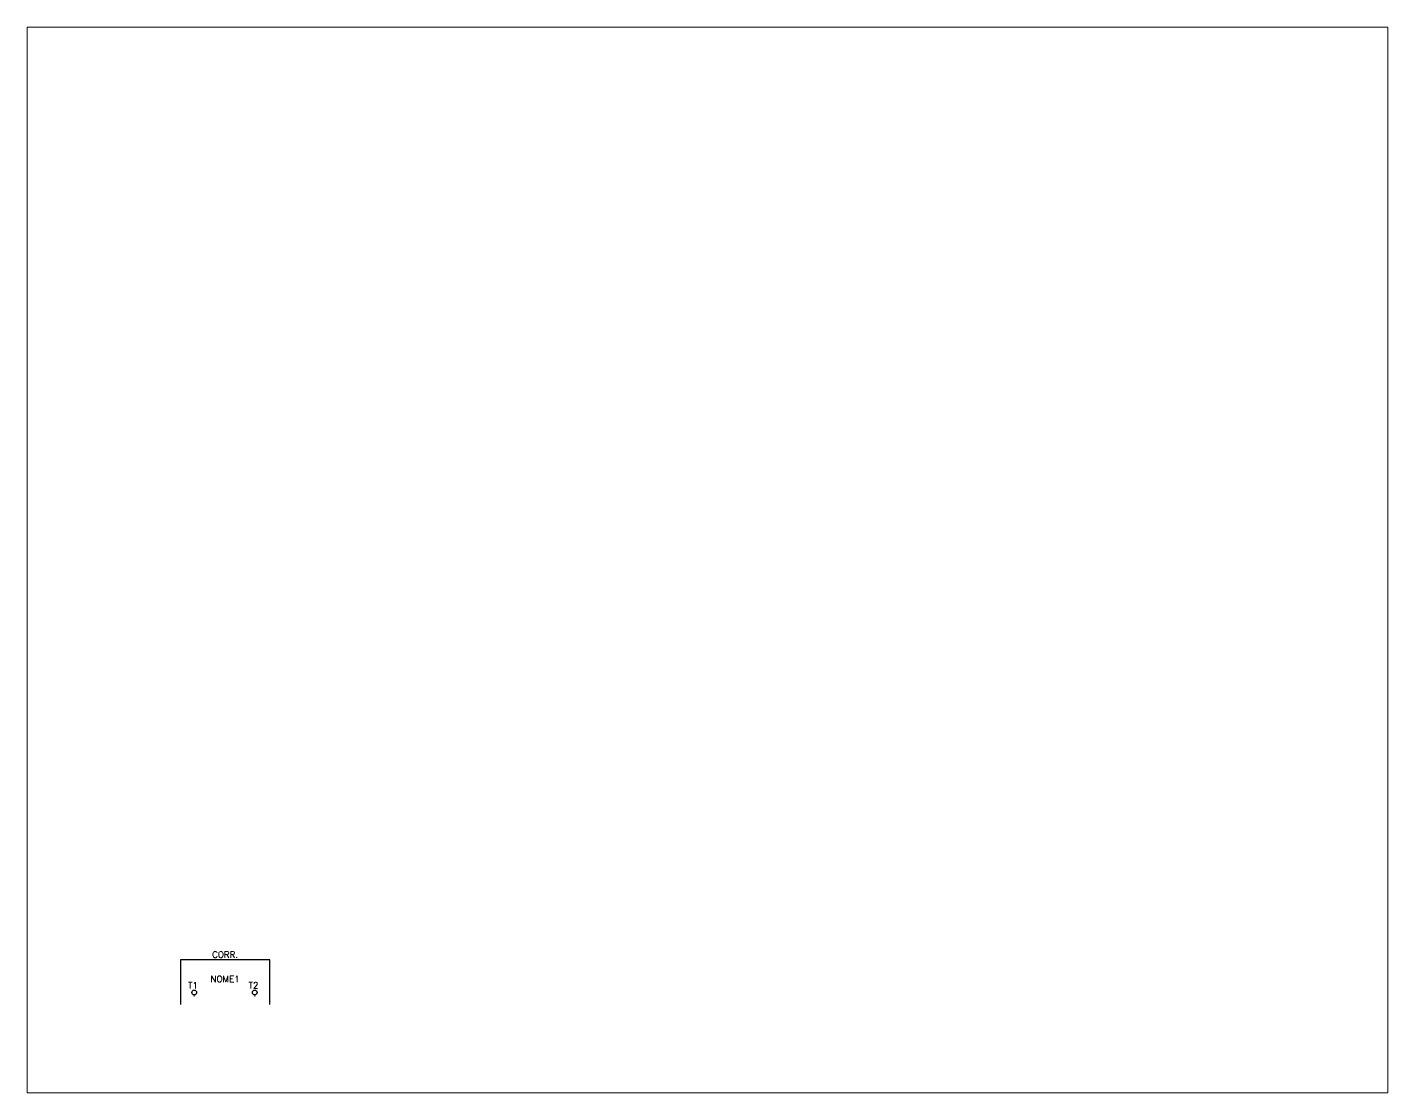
# Paper-space layout 'Layout1' of a CAD drawing. Extents: x 1.03 to 9.28, y 0.81 to 7.27.
# The model-space entities are those that its viewports show. They can reach past a viewport. Long polylines and large blocks are cut down to what shows.
import ezdxf
from ezdxf.enums import TextEntityAlignment as Align

# ---------------------------------------------------------------- set-up
doc = ezdxf.new("R2010")
doc.units = 0
doc.header["$LTSCALE"] = 10
doc.header["$MEASUREMENT"] = 0
doc.layers.get('0').update_dxf_attribs({"linetype": 'CONTINUOUS'})
doc.styles.add('ROMANS', font='romans', dxfattribs={"height": 0.2})

# ---------------------------------------------------------------- blocks, each defined once
blk = doc.blocks.new('CON3')
blk.add_circle((0, 0), 1)

msp = doc.modelspace()

# ---------------------------------------------------------------- linework, layer by layer
at = {"color": 7}
for p, q in [((72.51, 22.92), (44.51, 22.92)), ((44.51, 22.92), (44.51, 8.92)), ((72.51, 8.92), (72.51, 22.92))]:
    msp.add_line(p, q, dxfattribs=at)
at = {"lineweight": 5}
for p, q in [((48.81, 11.92), (48.81, 11.42)), ((67.81, 11.92), (67.81, 11.42))]:
    msp.add_line(p, q, dxfattribs=at)

# ---------------------------------------------------------------- block references
at = {"color": 7, "xscale": 0.75, "yscale": 0.75, "zscale": 0.75}
for p in [(48.81, 12.67), (67.81, 12.67)]:
    msp.add_blockref('CON3', p, dxfattribs=at)

# ---------------------------------------------------------------- texts
at = {"lineweight": 5, "style": 'ROMANS', "flags": 4}
for tag, text, p in [('CORR.', 'CORR.', (58.51, 24.59)), ('NOME1', 'NOME1', (58.51, 16.92))]:
    msp.add_attdef(tag, text=text, height=2, dxfattribs=at).set_placement(p, align=Align.MIDDLE_CENTER)
for tag, text, p in [('T1', 'T1', (49.96, 14.91)), ('T2', 'T2', (68.96, 14.91))]:
    msp.add_attdef(tag, text=text, height=2, dxfattribs=at).set_placement(p, align=Align.MIDDLE_RIGHT)

psp = doc.layouts.get("Layout1")

# ---------------------------------------------------------------- viewports
at = {"layer": '0', "view_target_point": (-23.7891, -51.5)}
psp.add_viewport(center=(5.1562, 4.0382), size=(8.25, 6.461111), view_center_point=(233.7877, 200), view_height=334.634538, dxfattribs=at)

doc.saveas('drawing.dxf')
